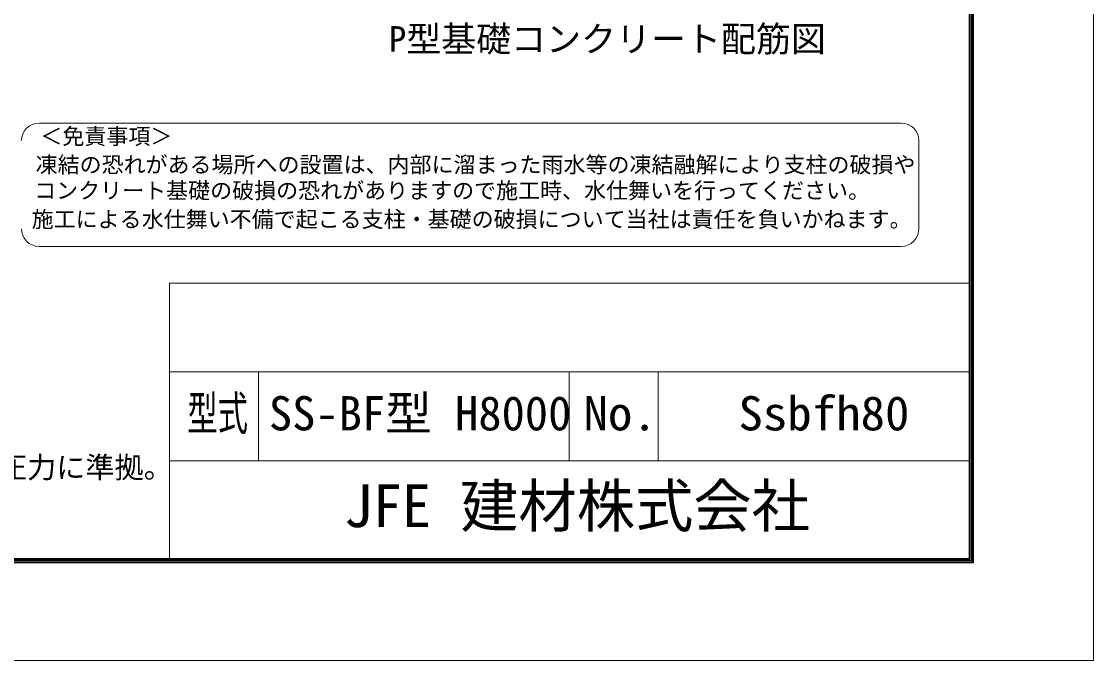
# Model space of a CAD drawing. Units: millimetres at full size; details may follow other scales. Extents: x -12600 to 12600, y -8910 to 8910.
# Drawn here: x 5360 to 12600, y -8910 to -4593 of the extents above; entities that cross this region are included whole.
import ezdxf
from ezdxf.enums import TextEntityAlignment as Align

# ---------------------------------------------------------------- set-up
doc = ezdxf.new("R2010")
doc.units = ezdxf.units.MM
doc.header["$LTSCALE"] = 30
doc.layers.add('0-B_D-TTL-TXT', color=7, linetype='Continuous', lineweight=13)
doc.layers.add('0-C_D-TTL', color=7, linetype='Continuous', lineweight=18)
doc.styles.add('ＭＳ ゴシック', font='')
doc.styles.get('ＭＳ ゴシック').set_extended_font_data('MS Gothic')

msp = doc.modelspace()

# ---------------------------------------------------------------- linework, layer by layer
at = {"layer": '0-B_D-TTL-TXT', "color": 2}
for p, q in [((11301.12, -5279.44), (5479.3, -5279.44)), ((11420.15, -5993.61), (11420.15, -5398.47)), ((5479.3, -6112.64), (11301.12, -6112.64))]:
    msp.add_line(p, q, dxfattribs=at)
for centre, start, end in [((5479.3, -5398.47), 90, 180), ((11301.12, -5398.47), 0, 90), ((5479.3, -5993.61), 180, 270), ((11301.12, -5993.61), 270, 0)]:
    msp.add_arc(centre, 119.03, start, end, dxfattribs=at)
at = {"layer": '0-C_D-TTL'}
for p, q in [((6360, -6360), (6360, -8220)), ((6360, -6360), (11760, -6360)), ((6360, -6960), (11760, -6960)), ((6960, -6960), (6960, -7560)), ((9060, -6960), (9060, -7560)), ((9660, -6960), (9660, -7560)), ((6360, -7560), (11760, -7560))]:
    msp.add_line(p, q, dxfattribs=at)
at = {"layer": '0-C_D-TTL', "color": 2}
msp.add_lwpolyline([(-12600, 8910), (12600, 8910), (12600, -8910), (-12600, -8910)], close=True, dxfattribs=at)
at = {"layer": '0-C_D-TTL'}
for points in [[(-11790, 8250), (11790, 8250), (11790, -8250), (-11790, -8250)], [(-11782.5, 8242.5), (11782.5, 8242.5), (11782.5, -8242.5), (-11782.5, -8242.5)], [(-11775, 8235), (11775, 8235), (11775, -8235), (-11775, -8235)], [(-11767.5, 8227.5), (11767.5, 8227.5), (11767.5, -8227.5), (-11767.5, -8227.5)], [(-11760, 8220), (11760, 8220), (11760, -8220), (-11760, -8220)]]:
    msp.add_lwpolyline(points, close=True, dxfattribs=at)

# ---------------------------------------------------------------- texts
at = {"layer": '0-B_D-TTL-TXT', "style": 'ＭＳ ゴシック'}
for s, height, p in [('P型基礎コンクリート配筋図', 173.1, (7841.03, -4850.17)), ('＜免責事項＞ \u3000\u3000', 108.9, (5488.12, -5456.03)), ('凍結の恐れがある場所への設置は、内部に溜まった雨水等の凍結融解により支柱の破損や', 108.9, (5455.92, -5647.66)), ('コンクリート基礎の破損の恐れがありますので施工時、水仕舞いを行ってください。', 108.9, (5446.14, -5822.45)), ('施工による水仕舞い不備で起こる支柱・基礎の破損について当社は責任を負いかねます。 ', 108.9, (5429.5, -6016.45)), ('SS-BF型 H8000', 230.9, (7030.8, -7424.41)), ('（設計条件）風荷重：昭和57年改正 建築基準法・同施行令に基づく風圧力に準拠。', 144.3, (-997.35, -7720.81)), ('JFE 建材株式会社', 288.6, (7537.14, -8095.51))]:
    msp.add_text(s, height=height, dxfattribs=at).set_placement(p, align=Align.BOTTOM_LEFT)
for s, width, p in [('型式', 0.65, (6480.8, -7424.41)), ('No.', 1.05, (9156, -7424.41)), ('Ssbfh80', 1.05, (10202, -7424.41))]:
    msp.add_text(s, height=230.9, dxfattribs=dict(at, width=width)).set_placement(p, align=Align.BOTTOM_LEFT)

doc.saveas('drawing.dxf')
